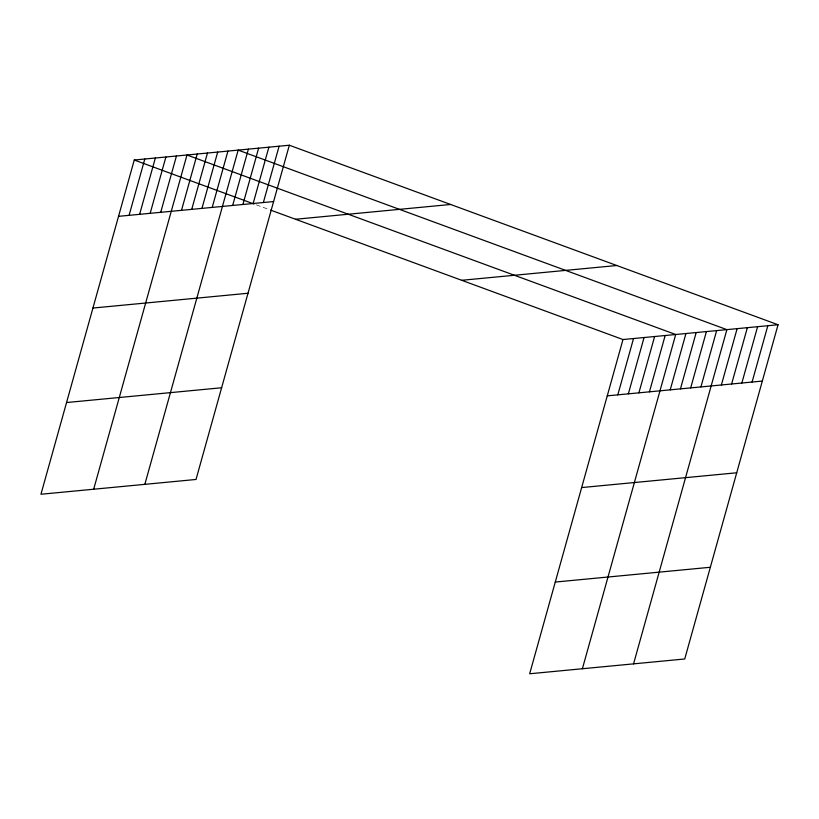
<?xml version="1.0" encoding="UTF-8"?>
<svg xmlns="http://www.w3.org/2000/svg" width="819" height="819" viewBox="0 0 819 819"><rect width="100%" height="100%" fill="white"/><g stroke="black" fill="none" stroke-linecap="round" stroke-linejoin="round"><path stroke-width="0.61" stroke-dasharray="4.09 3.07" d="M256.408 204.883L269.461 209.674"/><path stroke-width="1.23" d="M289.332 145.229L134.265 160.022L40.95 494.256L196.017 479.463L289.332 145.229L778.05 324.744L684.735 658.978L529.668 673.771L622.983 339.537L778.05 324.744M129.085 215.336L144.809 159.009M139.629 214.332L155.354 158.006M150.174 213.319L165.899 157.002M160.719 212.316L176.443 155.999M93.673 489.219L186.988 154.996L675.706 334.51L582.391 668.744M181.501 210.34L197.225 154.013M191.738 209.357L207.463 153.04M201.965 208.384L217.69 152.068M212.203 207.412L227.928 151.085M144.84 484.346L238.165 150.112L726.883 329.627L633.558 663.861M232.668 205.456L248.392 149.14M242.905 204.484L258.63 148.157M253.143 203.501L268.867 147.185M263.37 202.528L279.095 146.212M617.802 394.85L633.527 338.534M628.347 393.847L644.072 337.52M638.892 392.844L654.616 336.517M649.436 391.83L665.161 335.514M670.218 389.854L685.943 333.528M680.456 388.871L696.181 332.555M690.683 387.899L706.408 331.582M700.921 386.926L716.645 330.6M721.385 384.971L737.11 328.654M731.623 383.998L747.348 327.672M741.86 383.016L757.585 326.699M752.088 382.043L767.812 325.727M118.54 216.339L273.607 201.556M295.546 219.257L450.614 204.474M92.936 308.046L248.003 293.263M461.711 280.293L616.779 265.51M66.554 402.538L221.621 387.756M607.258 395.853L762.325 381.07M581.654 487.571L736.721 472.778M555.272 582.053L710.339 567.27M134.265 160.022L254.044 204.013M270.639 210.114L622.983 339.537"/></g></svg>
